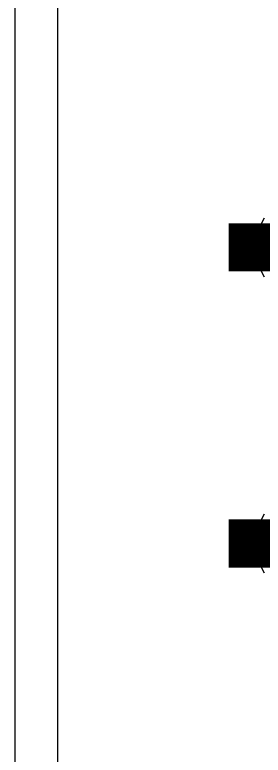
# Model space of a CAD drawing. Extents: x -11880 to 11880, y -14992 to 14992.
# Drawn here: x -11880 to -11648, y -12405 to -11712 of the extents above; entities that cross this region are included whole.
import ezdxf

# ---------------------------------------------------------------- set-up
doc = ezdxf.new("R2010")
doc.units = 0
doc.header["$MEASUREMENT"] = 0
for name, color, linetype in [('OUTLINE', 30, 'CONTINUOUS'), ('RDL1_FS', 34, 'CONTINUOUS'), ('RDL_BS', 160, 'CONTINUOUS')]:
    doc.layers.add(name, color=color, linetype=linetype)

msp = doc.modelspace()

# ---------------------------------------------------------------- linework, layer by layer
at = {"layer": 'OUTLINE'}
for points in [[(-11880, -14992.5), (11880, -14992.5), (11880, 14992.5), (-11880, 14992.5)], [(-11840, -14952.5), (11840, -14952.5), (11840, 14952.5), (-11840, 14952.5)]]:
    msp.add_lwpolyline(points, close=True, dxfattribs=at)
at = {"layer": 'RDL1_FS'}
for points in [[(-11679.998, -11929.72, 45, 45, 0), (-11607.998, -11929.72, 45, 45, 0)], [(-11679.998, -12206.845, 45, 45, 0), (-11607.998, -12206.845, 45, 45, 0)]]:
    msp.add_lwpolyline(points, format="xyseb", dxfattribs=at)
at = {"layer": 'RDL_BS'}
for points in [[(-11646.383, -11957.497), (-11648.875, -11952.835), (-11650.906, -11947.925), (-11652.437, -11942.885), (-11653.483, -11937.658), (-11654, -11932.364), (-11654, -11927.076), (-11653.483, -11921.782), (-11652.437, -11916.555), (-11650.906, -11911.515), (-11648.875, -11906.605), (-11646.383, -11901.943)], [(-11646.383, -12234.622), (-11648.875, -12229.96), (-11650.906, -12225.05), (-11652.437, -12220.01), (-11653.483, -12214.783), (-11654, -12209.489), (-11654, -12204.201), (-11653.483, -12198.907), (-11652.437, -12193.68), (-11650.906, -12188.64), (-11648.875, -12183.73), (-11646.383, -12179.068)]]:
    msp.add_lwpolyline(points, dxfattribs=at)

doc.saveas('drawing.dxf')
